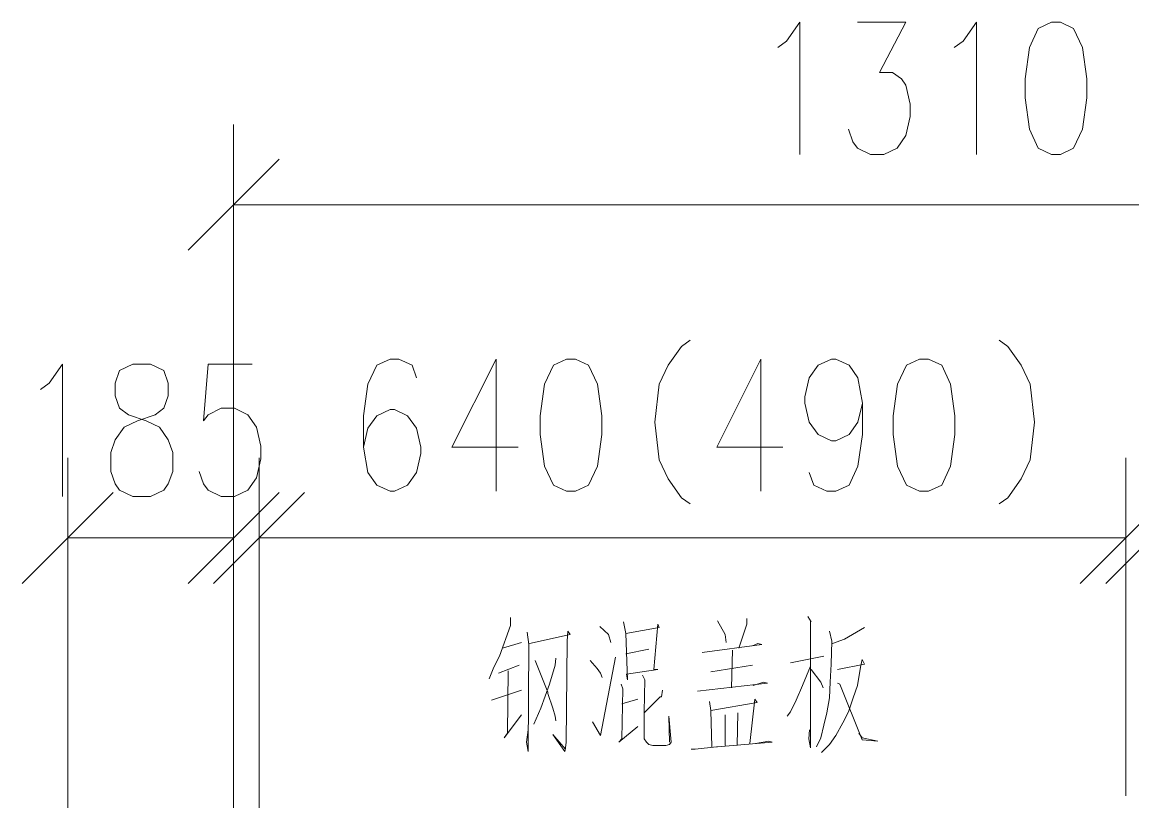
# Model space of a CAD drawing. Header units: millimetres. Extents: x -4415 to 173792, y -78716 to 47289.
# Drawn here: x 8860 to 16481, y -19376 to -14022 of the extents above; entities that cross this region are included whole.
import ezdxf

# ---------------------------------------------------------------- set-up
doc = ezdxf.new("R2010")
doc.units = ezdxf.units.MM

msp = doc.modelspace()

# ---------------------------------------------------------------- linework, layer by layer
at = {"color": 0, "lineweight": 0}
for points in [[(14045.7, -14194.9), (14105.8, -14152), (14197.1, -14022.1), (14197.1, -14930.3)], [(14591.1, -14022.1), (14923.8, -14022.1), (14742.4, -14367.8), (14832.6, -14367.8), (14893.8, -14410.7), (14923.8, -14454.7), (14953.9, -14584.6), (14953.9, -14670.5), (14923.8, -14800.4), (14863.7, -14887.3), (14772.5, -14930.3), (14681.2, -14930.3), (14591.1, -14887.3), (14561, -14844.4), (14529.9, -14757.4)], [(15256.6, -14194.9), (15317.8, -14152), (15409.1, -14022.1), (15409.1, -14930.3)], [(10310, -18177.6), (10310, -14725.2)], [(10622.3, -14962.5), (9997.6, -15588.3)], [(10310, -15275.9), (22732.5, -15275.9)], [(13443.5, -16205.6), (13383.4, -16248.5), (13292.1, -16378.4), (13232, -16508.3), (13202, -16768.1), (13232, -17027.9), (13292.1, -17157.8), (13383.4, -17287.7), (13443.5, -17330.6)], [(15563.6, -16205.6), (15624.8, -16248.5), (15715, -16378.4), (15776.2, -16508.3), (15806.3, -16768.1), (15776.2, -17027.9), (15715, -17157.8), (15624.8, -17287.7), (15563.6, -17330.6)], [(8984.2, -16544.8), (9044.3, -16500.8), (9135.5, -16370.9), (9135.5, -17280.2)], [(10437.7, -16370.9), (10135, -16370.9), (10104.9, -16760.6), (10135, -16717.6), (10225.1, -16673.6), (10316.4, -16673.6), (10407.6, -16717.6), (10467.8, -16803.5), (10497.8, -16933.4), (10497.8, -17020.4), (10467.8, -17150.3), (10407.6, -17236.1), (10316.4, -17280.2), (10225.1, -17280.2), (10135, -17236.1), (10104.9, -17193.2), (10073.8, -17107.3)], [(11565.9, -16465.4), (11535.9, -16378.4), (11444.6, -16335.5), (11384.5, -16335.5), (11293.3, -16378.4), (11232.1, -16508.3), (11202, -16725.2), (11202, -16940.9), (11232.1, -17113.8), (11293.3, -17200.7), (11384.5, -17243.7), (11414.6, -17243.7), (11504.8, -17200.7), (11565.9, -17113.8), (11596, -16983.9), (11596, -16940.9), (11565.9, -16811), (11504.8, -16725.2), (11414.6, -16681.1), (11384.5, -16681.1), (11293.3, -16725.2), (11232.1, -16811), (11202, -16940.9)], [(12111.3, -16335.5), (11808.6, -16940.9), (12262.6, -16940.9)], [(12111.3, -16335.5), (12111.3, -17243.7)], [(13928.7, -16335.5), (13626, -16940.9), (14080.1, -16940.9)], [(13928.7, -16335.5), (13928.7, -17243.7)], [(14625.4, -16638.2), (14594.3, -16768.1), (14534.2, -16854), (14442.9, -16898), (14412.9, -16898), (14321.6, -16854), (14261.5, -16768.1), (14231.4, -16638.2), (14231.4, -16595.3), (14261.5, -16465.4), (14321.6, -16378.4), (14412.9, -16335.5), (14442.9, -16335.5), (14534.2, -16378.4), (14594.3, -16465.4), (14625.4, -16638.2), (14625.4, -16854), (14594.3, -17070.8), (14534.2, -17200.7), (14442.9, -17243.7), (14382.8, -17243.7), (14291.6, -17200.7), (14261.5, -17113.8)], [(9172, -19421.8), (9172, -17012.9)], [(10310, -19421.8), (10310, -17012.9)], [(10484.9, -19421.8), (10484.9, -17012.9)], [(16433.2, -19335.9), (16433.2, -17012.9)], [(9484.4, -17251.2), (8859.7, -17875.9)], [(9997.6, -17875.9), (10622.3, -17251.2)], [(10797.3, -17251.2), (10171.5, -17875.9)], [(16119.7, -17875.9), (16745.6, -17251.2)], [(16921.6, -17251.2), (16296.8, -17875.9)], [(16433.2, -17266.2), (16433.2, -18141.1)], [(10310, -17563.6), (9172, -17563.6)], [(10484.9, -17563.6), (16433.2, -17563.6)], [(12211.1, -18110), (12211.1, -18164.7), (12134.9, -18375.1), (12097.3, -18452.4), (12064, -18530.8)], [(13630.3, -18133.6), (13685, -18227), (13690.4, -18281.7)], [(13832.1, -18117.5), (13832.1, -18156.1), (13777.3, -18320.4)], [(14251.8, -18102.5), (14274.4, -18141.1), (14269, -18133.6), (14269, -19006.3), (14258.3, -18944.1), (14263.6, -18881.8)], [(12326, -18210.9), (12336.7, -18296.8), (12331.3, -19030), (12320.6, -18967.7), (12331.3, -18881.8)], [(12342.1, -18289.2), (12621.2, -18227), (12604, -18203.4), (12598.6, -18273.1), (12593.3, -18967.7), (12587.9, -19006.3), (12582.5, -19030), (12501, -18912.9), (12587.9, -19013.9)], [(12823, -18172.2), (12883.1, -18227), (12899.2, -18281.7)], [(12986.2, -18141.1), (13002.3, -18219.5), (13014.1, -18538.3), (13007.6, -18499.6), (13221.3, -18468.5), (13193.4, -18468.5), (13221.3, -18156.1), (13232, -18179.7), (13002.3, -18219.5)], [(14400, -18203.4), (14416.1, -18273.1), (14410.7, -18429.9), (14405.3, -18554.4), (14400, -18662.8), (14382.8, -18764.8), (14361.3, -18850.7), (14339.9, -18936.6), (14311.9, -18998.8)], [(14639.4, -18179.7), (14503, -18258.1), (14421.4, -18289.2)], [(12156.4, -18320.4), (12287.3, -18281.7)], [(13526.1, -18351.5), (13936.2, -18296.8), (13908.3, -18289.2), (13870.7, -18304.3)], [(13002.3, -18359), (13161.2, -18327.9)], [(13734.4, -18335.4), (13728, -18593)], [(12271.2, -18437.4), (12129.5, -18492.1)], [(12522.4, -18390.2), (12517.1, -18437.4), (12478.4, -18569.4), (12418.3, -18733.7), (12370, -18843.2)], [(12380.7, -18406.3), (12467.7, -18624.2), (12467.7, -18631.7), (12501, -18733.7), (12517.1, -18788.4), (12522.4, -18819.6)], [(12757.5, -18406.3), (12805.8, -18461), (12828.4, -18492.1), (12839.1, -18523.3)], [(12773.6, -18827.1), (12828.4, -18920.5), (12931.4, -18382.6)], [(13870.7, -18437.4), (13586.3, -18483.5)], [(14132.7, -18421.3), (14361.3, -18375.1)], [(14454.7, -18468.5), (14639.4, -18429.9), (14623.3, -18398.7), (14612.5, -18452.4), (14591.1, -18578), (14563.1, -18662.8), (14530.9, -18757.3), (14492.3, -18834.6), (14442.9, -18920.5), (14400, -18982.7), (14345.2, -19037.5)], [(12195, -18476), (12189.6, -18905.4), (12168.2, -18936.6), (12287.3, -18779.8)], [(13117.1, -18507.2), (13133.2, -18538.3), (13127.9, -18757.3), (13127.9, -18912.9), (13127.9, -18944.1), (13145.1, -18967.7), (13161.2, -18982.7), (13188, -18990.2), (13276, -18990.2), (13302.9, -18982.7), (13313.6, -18967.7), (13297.5, -18788.4), (13302.9, -18967.7)], [(14269, -18444.9), (14214.3, -18578), (14170.2, -18678.9), (14132.7, -18757.3), (14110.1, -18788.4)], [(14274.4, -18468.5), (14339.9, -18554.4), (14356, -18593)], [(12970.1, -18569.4), (12980.8, -18600.6), (12975.4, -18944.1), (12954, -18967.7), (13084.9, -18858.2)], [(13493.9, -18616.7), (13973.8, -18561.9), (13947, -18554.4), (13876.1, -18578)], [(14454.7, -18561.9), (14470.8, -18569.4), (14623.3, -18951.6), (14732.8, -18959.1), (14623.3, -18936.6), (14601.8, -18905.4)], [(12287.3, -18609.1), (12080.1, -18678.9)], [(13084.9, -18671.4), (12975.4, -18702.5)], [(13253.5, -18609.1), (13248.1, -18655.3), (13237.4, -18655.3), (13127.9, -18764.8)], [(13586.3, -18748.7), (13902.9, -18695), (13886.8, -18671.4), (13853.6, -18975.2)], [(13575.5, -18686.4), (13586.3, -18748.7), (13591.6, -18998.8)], [(13685, -18779.8), (13685, -18990.2)], [(13772, -18764.8), (13766.6, -18990.2)], [(13449.9, -19013.9), (13477.8, -19013.9), (13624.9, -18998.8), (13630.3, -18998.8), (14007.1, -18967.7), (13984.5, -18959.1), (13892.2, -18975.2)]]:
    msp.add_lwpolyline(points, dxfattribs=at)
for points in [[(15923.3, -14022.1), (15833.1, -14065), (15771.9, -14194.9), (15741.8, -14410.7), (15741.8, -14540.6), (15771.9, -14757.4), (15833.1, -14887.3), (15923.3, -14930.3), (15984.5, -14930.3), (16074.6, -14887.3), (16135.8, -14757.4), (16165.9, -14540.6), (16165.9, -14410.7), (16135.8, -14194.9), (16074.6, -14065), (15984.5, -14022.1)], [(9619.7, -16370.9), (9528.4, -16414.9), (9498.4, -16500.8), (9498.4, -16587.8), (9528.4, -16673.6), (9589.6, -16717.6), (9710.9, -16760.6), (9801.1, -16803.5), (9862.3, -16890.5), (9892.4, -16977.4), (9892.4, -17107.3), (9862.3, -17193.2), (9832.2, -17236.1), (9741, -17280.2), (9619.7, -17280.2), (9528.4, -17236.1), (9498.4, -17193.2), (9468.3, -17107.3), (9468.3, -16977.4), (9498.4, -16890.5), (9559.6, -16803.5), (9649.8, -16760.6), (9771.1, -16717.6), (9832.2, -16673.6), (9862.3, -16587.8), (9862.3, -16500.8), (9832.2, -16414.9), (9741, -16370.9)], [(12595.4, -16335.5), (12505.3, -16378.4), (12444.1, -16508.3), (12414, -16725.2), (12414, -16854), (12444.1, -17070.8), (12505.3, -17200.7), (12595.4, -17243.7), (12656.6, -17243.7), (12746.8, -17200.7), (12808, -17070.8), (12838, -16854), (12838, -16725.2), (12808, -16508.3), (12746.8, -16378.4), (12656.6, -16335.5)], [(15018.3, -16335.5), (14928.1, -16378.4), (14866.9, -16508.3), (14836.9, -16725.2), (14836.9, -16854), (14866.9, -17070.8), (14928.1, -17200.7), (15018.3, -17243.7), (15079.5, -17243.7), (15170.7, -17200.7), (15230.9, -17070.8), (15260.9, -16854), (15260.9, -16725.2), (15230.9, -16508.3), (15170.7, -16378.4), (15079.5, -16335.5)]]:
    msp.add_lwpolyline(points, close=True, dxfattribs=at)

doc.saveas('drawing.dxf')
